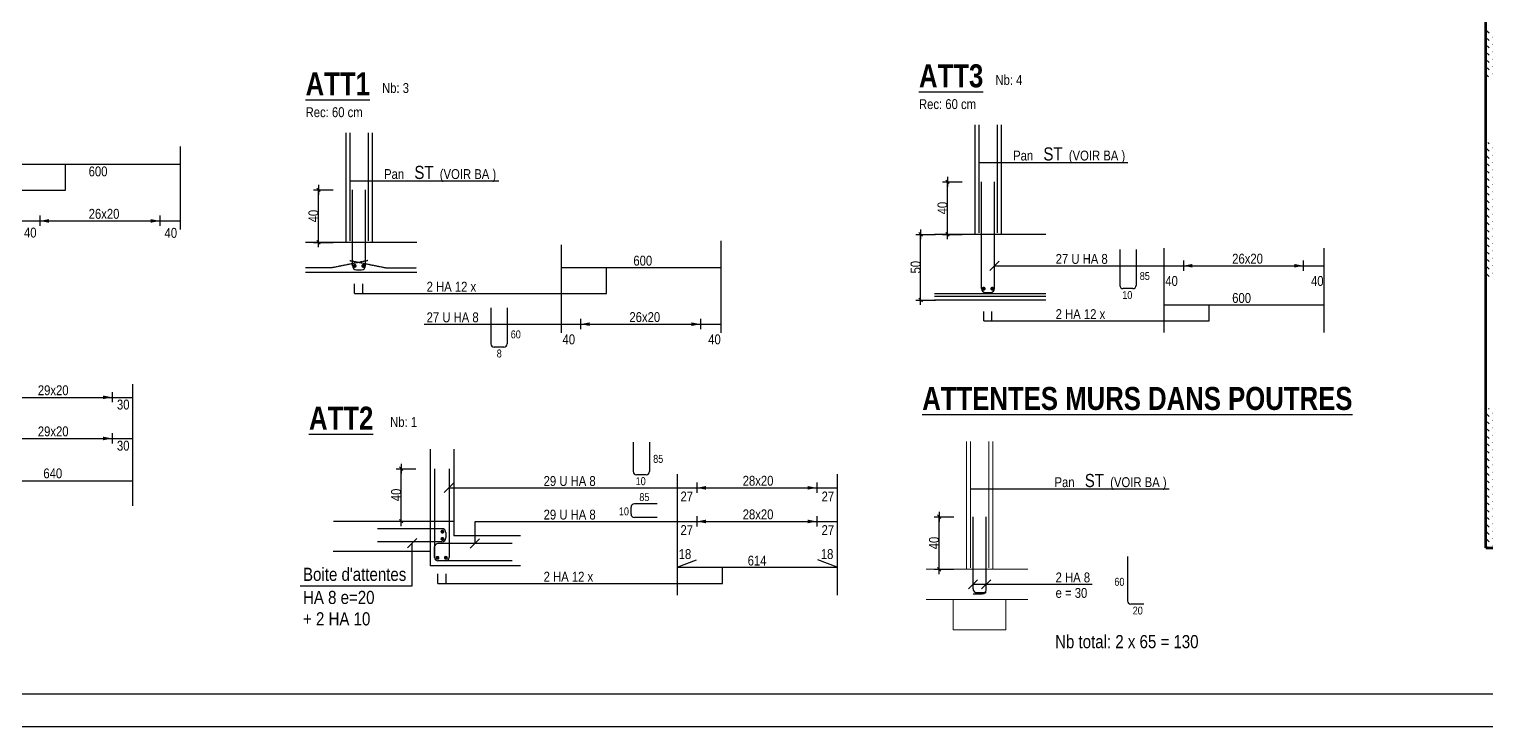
# Model space of a CAD drawing. Header units: millimetres. Extents: x 2049 to 26244, y -43633 to -34245.
# Drawn here: x 21762 to 23980, y -38390 to -37328 of the extents above; entities that cross this region are included whole.
import ezdxf
from ezdxf.enums import TextEntityAlignment as Align

# ---------------------------------------------------------------- set-up
doc = ezdxf.new("R2010")
doc.units = ezdxf.units.MM
doc.linetypes.add('CACHE2', pattern=[0.1875, 0.125, -0.0625])
doc.linetypes.add('CACHEX2', pattern=[19.05, 12.7, -6.35])
for name, color, linetype in [('01-Cad  2', 1, 'Continuous'), ('01_cote_gen', 4, 'Continuous'), ('01_linteaux', 2, 'Continuous'), ('01_murs_sup', 2, 'CACHEX2'), ('01_texte', 230, 'Continuous'), ('AA_COTES', 2, 'Continuous')]:
    doc.layers.add(name, color=color, linetype=linetype)
doc.layers.add('01_murs_coup', color=5, linetype='Continuous', lineweight=60)
doc.layers.add('01_sem', color=42, linetype='Continuous', lineweight=15)
doc.styles.add('STYLE2', font='ARIALN.TTF')
doc.styles.add('Titre', font='ariblk.ttf')
doc.dimstyles.new('JB25', dxfattribs={"dimscale": 0.1, "dimtxt": 150, "dimasz": 15, "dimexe": 0.1, "dimexo": 0.1, "dimgap": 0.09, "dimtad": 1, "dimdec": 1, "dimlfac": 0.5, "dimdsep": 46, "dimtxsty": 'STYLE2', "dimblk1": 'BOND_G', "dimblk2": 'BOND_D', "dimsah": 1, "dimcen": 1.5, "dimdle": 0.01, "dimse1": 1, "dimse2": 1, "dimclrd": 4, "dimclre": 2, "dimclrt": 6, "dimazin": 2, "dimtfac": 2.333333, "dimtdec": 1, "dimtix": 1, "dimtmove": 2, "dimatfit": 3, "dimldrblk": 'BOND_G', "dimfxl": 1, "dimtolj": 1, "dimtzin": 0, "dimarcsym": 0})

# ---------------------------------------------------------------- blocks, each defined once
blk = doc.blocks.new('BOND_G')
at = {"layer": 'AA_COTES', "color": 0}
for p, q in [((0, -5), (0, 15)), ((5, 0), (-5, 0)), ((1.8, 1.8), (-1.8, -1.8))]:
    blk.add_line(p, q, dxfattribs=at)
blk = doc.blocks.new('BOND_D')
at = {"layer": 'AA_COTES', "color": 0}
for p, q in [((5, 0), (-5, 0)), ((-1.8, -1.8), (1.8, 1.8)), ((0, 5), (0, -15))]:
    blk.add_line(p, q, dxfattribs=at)
blk = doc.blocks.new('*D9359')
at = {"layer": '01_cote_gen', "color": 4, "lineweight": -2, "ltscale": 0.5, "transparency": 16777216}
blk.add_line((23147.2, -38149), (23147.2, -38072), dxfattribs=at)
at = {"layer": 'Defpoints', "color": 0, "ltscale": 0.5, "transparency": 16777216}
for p in [(23147.2, -38070.5), (23198.8, -38070.5), (23180.9, -38150.5)]:
    blk.add_point(p, dxfattribs=at)
at = {"layer": '01_cote_gen', "color": 4, "lineweight": -2, "ltscale": 0.5, "transparency": 16777216, "xscale": 1.5, "yscale": 1.5, "zscale": 1.5}
for name, p, rotation in [('BOND_D', (23147.2, -38070.5), 90), ('BOND_G', (23147.2, -38150.5), 270)]:
    blk.add_blockref(name, p, dxfattribs=dict(at, rotation=rotation))
at = {"layer": '01_cote_gen', "color": 6, "ltscale": 0.5, "transparency": 16777216, "insert": (23139.5, -38110.5), "char_height": 15, "attachment_point": 5, "rotation": 90, "style": 'STYLE2'}
blk.add_mtext('\\A1;40', dxfattribs=at)
blk = doc.blocks.new('*D9360')
at = {"layer": '01_cote_gen', "color": 4, "lineweight": -2, "ltscale": 0.5, "transparency": 16777216}
blk.add_line((22202.2, -37651.2), (22202.2, -37574.2), dxfattribs=at)
at = {"layer": 'Defpoints', "color": 0, "ltscale": 0.5, "transparency": 16777216}
for p in [(22202.2, -37572.7), (22253.8, -37572.7), (22235.9, -37652.7)]:
    blk.add_point(p, dxfattribs=at)
at = {"layer": '01_cote_gen', "color": 4, "lineweight": -2, "ltscale": 0.5, "transparency": 16777216, "xscale": 1.5, "yscale": 1.5, "zscale": 1.5}
for name, p, rotation in [('BOND_D', (22202.2, -37572.7), 90), ('BOND_G', (22202.2, -37652.7), 270)]:
    blk.add_blockref(name, p, dxfattribs=dict(at, rotation=rotation))
at = {"layer": '01_cote_gen', "color": 6, "ltscale": 0.5, "transparency": 16777216, "insert": (22194.5, -37612.7), "char_height": 15, "attachment_point": 5, "rotation": 90, "style": 'STYLE2'}
blk.add_mtext('\\A1;40', dxfattribs=at)
blk = doc.blocks.new('*D9361')
at = {"layer": '01_cote_gen', "color": 4, "lineweight": -2, "ltscale": 0.5, "transparency": 16777216}
blk.add_line((23160, -37639), (23160, -37562), dxfattribs=at)
at = {"layer": 'Defpoints', "color": 0, "ltscale": 0.5, "transparency": 16777216}
for p in [(23160, -37560.5), (23211.7, -37560.5), (23193.8, -37640.5)]:
    blk.add_point(p, dxfattribs=at)
at = {"layer": '01_cote_gen', "color": 4, "lineweight": -2, "ltscale": 0.5, "transparency": 16777216, "xscale": 1.5, "yscale": 1.5, "zscale": 1.5}
for name, p, rotation in [('BOND_D', (23160, -37560.5), 90), ('BOND_G', (23160, -37640.5), 270)]:
    blk.add_blockref(name, p, dxfattribs=dict(at, rotation=rotation))
at = {"layer": '01_cote_gen', "color": 6, "ltscale": 0.5, "transparency": 16777216, "insert": (23152.4, -37600.5), "char_height": 15, "attachment_point": 5, "rotation": 90, "style": 'STYLE2'}
blk.add_mtext('\\A1;40', dxfattribs=at)
blk = doc.blocks.new('*D9417')
at = {"layer": '01_cote_gen', "color": 4, "lineweight": -2, "ltscale": 0.5, "transparency": 16777216}
blk.add_line((23119, -37739), (23119, -37642), dxfattribs=at)
at = {"layer": 'Defpoints', "color": 0, "ltscale": 0.5, "transparency": 16777216}
for p in [(23119, -37640.5), (23309.7, -37640.5), (23309.7, -37740.5)]:
    blk.add_point(p, dxfattribs=at)
at = {"layer": '01_cote_gen', "color": 4, "lineweight": -2, "ltscale": 0.5, "transparency": 16777216, "xscale": 1.5, "yscale": 1.5, "zscale": 1.5}
for name, p, rotation in [('BOND_D', (23119, -37640.5), 90), ('BOND_G', (23119, -37740.5), 270)]:
    blk.add_blockref(name, p, dxfattribs=dict(at, rotation=rotation))
at = {"layer": '01_cote_gen', "color": 6, "ltscale": 0.5, "transparency": 16777216, "insert": (23111.4, -37690.5), "char_height": 15, "attachment_point": 5, "rotation": 90, "style": 'STYLE2'}
blk.add_mtext('\\A1;50', dxfattribs=at)
blk = doc.blocks.new('*D9362')
at = {"layer": '01_cote_gen', "color": 4, "lineweight": -2, "transparency": 16777216}
blk.add_line((22328.1, -38075.8), (22328.1, -37998.8), dxfattribs=at)
at = {"layer": 'Defpoints', "color": 0, "transparency": 16777216}
for p in [(22328.1, -37997.3), (22379, -37997.3), (22372, -38077.3)]:
    blk.add_point(p, dxfattribs=at)
at = {"layer": '01_cote_gen', "color": 4, "lineweight": -2, "transparency": 16777216, "xscale": 1.5, "yscale": 1.5, "zscale": 1.5}
for name, p, rotation in [('BOND_D', (22328.1, -37997.3), 90), ('BOND_G', (22328.1, -38077.3), 270)]:
    blk.add_blockref(name, p, dxfattribs=dict(at, rotation=rotation))
at = {"layer": '01_cote_gen', "color": 6, "lineweight": 0, "transparency": 16777216, "insert": (22320.4, -38037.3), "char_height": 15, "attachment_point": 5, "rotation": 90, "style": 'STYLE2'}
blk.add_mtext('\\A1;40', dxfattribs=at)

msp = doc.modelspace()

# ---------------------------------------------------------------- hatches: boundary and pattern name
at = {"layer": '01_murs_sup'}
h = msp.add_hatch(dxfattribs=at)
h.set_pattern_fill('DASH', color=256, scale=2.5, angle=135)
h.set_pattern_definition([(135, (9840.627, -22999.328), (-11.2253202, 9e-16), [7.9375, -7.9375])])
h.paths.add_polyline_path([(23995.26, -37330.93), (23979.26, -37330.93), (23979.26, -37400.74), (23995.26, -37400.74)])
h.paths.add_polyline_path([(23995.26, -37500.74), (23979.26, -37500.74), (23979.26, -37705.74), (23995.26, -37705.74)])
h.paths.add_polyline_path([(23995.26, -37905.74), (23979.26, -37905.74), (23979.26, -38117.94), (24620.26, -38117.94), (24620.26, -38101.94), (24613.57, -38101.94), (24613.57, -37526.94), (24595.57, -37526.94), (24595.57, -38101.94), (23995.26, -38101.94)])

# ---------------------------------------------------------------- linework, layer by layer
at = {"layer": '01-Cad  2'}
for p, q in [((25633.84, -38340.44), (20243.84, -38340.44)), ((25683.84, -38390.44), (20243.84, -38390.44))]:
    msp.add_line(p, q, dxfattribs=at)
at = {"layer": '01_linteaux', "linetype": 'Continuous'}
for p, q in [((22243.81, -37485.86), (22243.81, -37652.73)), ((22283.81, -37485.86), (22283.81, -37652.73)), ((23201.66, -37473.59), (23201.66, -37640.46)), ((23241.66, -37473.59), (23241.66, -37640.46)), ((21748.06, -37533.63), (21991.53, -37533.63)), ((23309.67, -37640.46), (23140.16, -37640.46)), ((22351.82, -37652.73), (22182.31, -37652.73)), ((23422.45, -37663.4), (23422.45, -37718.13)), ((23447.06, -37663.4), (23447.06, -37718.13)), ((22351.82, -37698.73), (22182.31, -37698.73)), ((22571.52, -37690.85), (22815, -37690.85)), ((23442.06, -37723.13), (23427.45, -37723.13)), ((22464.6, -37752.35), (22464.6, -37807.07)), ((22489.21, -37752.35), (22489.21, -37807.07)), ((23309.67, -37740.46), (23140.16, -37740.46)), ((23489.37, -37747.58), (23732.85, -37747.58)), ((22484.21, -37812.07), (22469.6, -37812.07)), ((22372.04, -37967.69), (22372.04, -38077.32)), ((22408.04, -37967.69), (22408.04, -38099.32)), ((22681.51, -37956.81), (22681.51, -38001.53)), ((22706.12, -37956.81), (22706.12, -38001.53)), ((21675.59, -38015.59), (21919.07, -38015.59)), ((22701.12, -38006.53), (22686.51, -38006.53)), ((22678.09, -38066.54), (22678.09, -38055.93)), ((22717.82, -38050.93), (22683.09, -38050.93)), ((22225, -38077.32), (22408.04, -38077.32)), ((22372.04, -38077.32), (22372.04, -38145.32)), ((22717.82, -38071.54), (22683.09, -38071.54)), ((22509.56, -38099.32), (22408.04, -38099.32)), ((22372.04, -38123.32), (22224.7, -38123.32)), ((23434.21, -38130.96), (23434.21, -38198.54)), ((22509.56, -38145.32), (22372.04, -38145.32)), ((22748.43, -38147.43), (22777.87, -38136.08)), ((22748.43, -38147.43), (22991.91, -38147.43)), ((22991.91, -38147.43), (22962.47, -38136.08)), ((23458.83, -38203.54), (23439.21, -38203.54))]:
    msp.add_line(p, q, dxfattribs=at)
at = {"layer": '01_linteaux', "linetype": 'CACHE2', "ltscale": 5}
for p, q in [((22249.81, -37485.86), (22249.81, -37650.6)), ((22277.81, -37485.86), (22277.81, -37650.6)), ((23207.66, -37473.59), (23207.66, -37638.33)), ((23235.66, -37473.59), (23235.66, -37638.33)), ((22277.52, -37680.42), (22221.48, -37691.62)), ((22250.11, -37680.42), (22306.14, -37691.62)), ((22221.48, -37691.62), (22182.31, -37691.62)), ((22306.14, -37691.62), (22351.58, -37691.62)), ((23140.16, -37730.46), (23309.67, -37730.46)), ((23140.16, -37734.46), (23309.67, -37734.46))]:
    msp.add_line(p, q, dxfattribs=at)
at = {"layer": '01_linteaux', "linetype": 'Continuous'}
for centre, start, end in [((23427.45, -37718.13), 180, 270), ((23442.06, -37718.13), 270, 0), ((22469.6, -37807.07), 180, 270), ((22484.21, -37807.07), 270, 0), ((22686.51, -38001.53), 180, 270), ((22701.12, -38001.53), 270, 0), ((22683.09, -38055.93), 90, 180), ((22683.09, -38066.54), 180, 270), ((23439.21, -38198.54), 180, 270)]:
    msp.add_arc(centre, 5, start, end, dxfattribs=at)
at = {"layer": '01_murs_coup'}
for q in [(23979.74, -37191.04), (25363.26, -38118.04), (25363.26, -38118.04)]:
    msp.add_line((23979.74, -38118.04), q, dxfattribs=at)
at = {"layer": '01_sem', "color": 2, "lineweight": 0, "ltscale": 7}
for p, q in [((23188.79, -37955.82), (23188.79, -38150.49)), ((23228.79, -37955.82), (23228.79, -38150.49)), ((23282.05, -38150.49), (23127.29, -38150.49)), ((23248.79, -38196.49), (23127.29, -38196.49)), ((23168.79, -38242.04), (23168.79, -38196.49)), ((23282.05, -38196.49), (23248.79, -38196.49)), ((23248.79, -38242.04), (23248.79, -38196.49)), ((23168.79, -38242.64), (23168.79, -38242.04)), ((23208.79, -38242.64), (23168.79, -38242.64)), ((23168.79, -38242.64), (23248.79, -38242.64)), ((23248.79, -38242.64), (23248.79, -38242.04))]:
    msp.add_line(p, q, dxfattribs=at)
at = {"layer": '01_sem', "color": 2, "linetype": 'CACHE2', "lineweight": 0, "ltscale": 5}
for p, q in [((23194.79, -37955.82), (23194.79, -38148.35)), ((23222.79, -37955.82), (23222.79, -38148.35))]:
    msp.add_line(p, q, dxfattribs=at)
at = {"layer": '01_texte', "ltscale": 30}
for p, q in [((21991.53, -37506.79), (21991.53, -37633.15)), ((21817.06, -37573.44), (21817.06, -37533.63)), ((21991.53, -37533.63), (21991.53, -37633.15)), ((21491.81, -37573.44), (21817.06, -37573.44)), ((22253.81, -37688.27), (22253.81, -37572.73)), ((22273.81, -37688.27), (22273.81, -37572.73)), ((23211.66, -37722.93), (23211.66, -37560.46)), ((23231.66, -37722.93), (23231.66, -37560.46)), ((21539.4, -37620.05), (21991.53, -37620.05)), ((21777.77, -37611.99), (21777.77, -37627.63)), ((21960.44, -37611.99), (21960.44, -37627.63)), ((22571.52, -37656.19), (22571.52, -37790.37)), ((22815, -37650.43), (22815, -37790.37)), ((23489.37, -37661.64), (23489.37, -37789.84)), ((23732.85, -37661.64), (23732.85, -37789.84)), ((23224.59, -37695.39), (23238.73, -37681.25)), ((23519.09, -37680.26), (23519.09, -37695.9)), ((23701.76, -37680.26), (23701.76, -37695.9)), ((22259.81, -37694.27), (22267.81, -37694.27)), ((22571.52, -37690.85), (22571.52, -37790.37)), ((22640.53, -37730.66), (22640.53, -37690.85)), ((22815, -37690.85), (22815, -37790.37)), ((23231.66, -37688.32), (23732.85, -37688.32)), ((22257.2, -37730.66), (22640.53, -37730.66)), ((23217.66, -37728.93), (23225.66, -37728.93)), ((23489.37, -37747.58), (23489.37, -37789.84)), ((23558.38, -37772.39), (23558.38, -37747.58)), ((23732.85, -37747.58), (23732.85, -37789.84)), ((22601.23, -37769.21), (22601.23, -37784.85)), ((22783.91, -37769.21), (22783.91, -37784.85)), ((23215.05, -37772.39), (23558.38, -37772.39)), ((22362.86, -37777.27), (22815, -37777.27)), ((21887.98, -37880.6), (21887.98, -37896.24)), ((21919.07, -37868.83), (21919.07, -38053.77)), ((21449.05, -37888.66), (21919.07, -37888.66)), ((21919.07, -37894.25), (21919.07, -38053.77)), ((21449.05, -37951.29), (21919.07, -37951.29)), ((21887.98, -37943.23), (21887.98, -37958.87)), ((22379.04, -37997.32), (22379.04, -38132.38)), ((22401.04, -37997.32), (22401.04, -38132.38)), ((22393.57, -38033.57), (22407.71, -38019.43)), ((22748.43, -38005.72), (22748.43, -38189.69)), ((22778.14, -38018.44), (22778.14, -38034.08)), ((22960.82, -38018.44), (22960.82, -38034.08)), ((22991.91, -38005.72), (22991.91, -38189.69)), ((22400.64, -38026.5), (22991.91, -38026.5)), ((22440.54, -38077.68), (22991.91, -38077.68)), ((22440.54, -38111.38), (22440.54, -38077.68)), ((22778.14, -38069.62), (22778.14, -38085.26)), ((22960.82, -38069.62), (22960.82, -38085.26)), ((23198.79, -38180.06), (23198.79, -38070.49)), ((23218.79, -38182.06), (23218.79, -38070.49)), ((22390.04, -38088.66), (22292.04, -38088.66)), ((22390.04, -38108.66), (22292.04, -38108.66)), ((22396.04, -38094.66), (22396.04, -38102.66)), ((22433.07, -38118.45), (22447.21, -38104.3)), ((22379.04, -38132.38), (22379.04, -38116.38)), ((22497.04, -38111.38), (22384.04, -38111.38)), ((22497.04, -38137.38), (22384.04, -38137.38)), ((22396.04, -38137.38), (22384.04, -38137.38)), ((22748.43, -38147.43), (22748.43, -38189.69)), ((22817.44, -38172.25), (22817.44, -38147.43)), ((22991.91, -38147.43), (22991.91, -38189.69)), ((22384.03, -38172.25), (22817.44, -38172.25)), ((23191.72, -38180.45), (23205.86, -38166.31)), ((23198.79, -38173.38), (23380.47, -38173.38)), ((23211.72, -38180.45), (23225.86, -38166.31)), ((23198.79, -38188.06), (23212.79, -38188.06)), ((23204.79, -38186.06), (23218.79, -38186.06))]:
    msp.add_line(p, q, dxfattribs=at)
at = {"layer": '01_texte'}
for p, q in [((23434.44, -37531.39), (23209.34, -37531.39)), ((22476.59, -37559.58), (22251.49, -37559.58)), ((22257.2, -37730.66), (22257.2, -37716.08)), ((22269.83, -37730.66), (22269.83, -37716.08)), ((23215.05, -37772.39), (23215.05, -37757.81)), ((23227.68, -37772.39), (23227.68, -37757.81)), ((23497.47, -38028.72), (23194.79, -38028.72)), ((22337.77, -38117.73), (22351.91, -38103.59)), ((22344.84, -38175.63), (22344.84, -38110.66)), ((22384.03, -38172.25), (22384.03, -38157.66)), ((22396.66, -38172.25), (22396.66, -38157.66)), ((22174.42, -38175.63), (22344.84, -38175.63))]:
    msp.add_line(p, q, dxfattribs=at)
at = {"layer": '01_texte', "ltscale": 30, "const_width": 3, "flags": 128}
for points in [[(22258.75, -37688.56, 1), (22255.75, -37688.56, 1)], [(22268.88, -37688.56, -1), (22271.88, -37688.56, -1)], [(23216.6, -37723.23, 1), (23213.6, -37723.23, 1)], [(23226.73, -37723.23, -1), (23229.73, -37723.23, -1)], [(22389.4, -38093.18, -1), (22392.4, -38093.18, -1)], [(22389.4, -38104.26, -1), (22392.4, -38104.26, -1)], [(22381.91, -38133, -1), (22384.91, -38133, -1)], [(22394.62, -38133, -1), (22397.62, -38133, -1)]]:
    msp.add_lwpolyline(points, format="xyb", close=True, dxfattribs=at)
at = {"layer": '01_texte', "ltscale": 30}
for centre, radius, start, end in [((22259.81, -37688.27), 6, 180, 270), ((22267.81, -37688.27), 6, 270, 0), ((23217.66, -37722.93), 6, 180, 270), ((23225.66, -37722.93), 6, 270, 0), ((22390.04, -38094.66), 6, 0, 90), ((22390.04, -38102.66), 6, 270, 0), ((22384.04, -38116.38), 5, 90, 180), ((22384.04, -38132.38), 5, 180, 270), ((22384.04, -38132.38), 5, 180, 270), ((22396.04, -38132.38), 5, 270, 0), ((23204.79, -38180.06), 6, 180, 270), ((23212.79, -38182.06), 6, 270, 0)]:
    msp.add_arc(centre, radius, start, end, dxfattribs=at)
for points in [[(21777.77, -37620.05), (21791.59, -37617.29), (21791.59, -37620.05)], [(21777.77, -37620.05), (21791.59, -37622.8), (21791.59, -37620.05)], [(21960.44, -37620.05), (21946.62, -37617.29), (21946.62, -37620.05)], [(21960.44, -37620.05), (21946.62, -37622.8), (21946.62, -37620.05)], [(23519.09, -37688.32), (23532.91, -37685.56), (23532.91, -37688.32)], [(23701.76, -37688.32), (23687.94, -37685.56), (23687.94, -37688.32)], [(23519.09, -37688.32), (23532.91, -37691.07), (23532.91, -37688.32)], [(23701.76, -37688.32), (23687.94, -37691.07), (23687.94, -37688.32)], [(22601.23, -37777.27), (22615.06, -37774.51), (22615.06, -37777.27)], [(22783.91, -37777.27), (22770.09, -37774.51), (22770.09, -37777.27)], [(22601.23, -37777.27), (22615.06, -37780.02), (22615.06, -37777.27)], [(22783.91, -37777.27), (22770.09, -37780.02), (22770.09, -37777.27)], [(21887.98, -37888.66), (21874.15, -37885.9), (21874.15, -37888.66)], [(21887.98, -37888.66), (21874.15, -37891.41), (21874.15, -37888.66)], [(21887.98, -37951.29), (21874.15, -37948.53), (21874.15, -37951.29)], [(21887.98, -37951.29), (21874.15, -37954.04), (21874.15, -37951.29)], [(22778.14, -38026.5), (22791.97, -38023.74), (22791.97, -38026.5)], [(22778.14, -38026.5), (22791.97, -38029.25), (22791.97, -38026.5)], [(22960.82, -38026.5), (22947, -38023.74), (22947, -38026.5)], [(22960.82, -38026.5), (22947, -38029.25), (22947, -38026.5)], [(22778.14, -38077.68), (22791.97, -38074.92), (22791.97, -38077.68)], [(22778.14, -38077.68), (22791.97, -38080.43), (22791.97, -38077.68)], [(22960.82, -38077.68), (22947, -38074.92), (22947, -38077.68)], [(22960.82, -38077.68), (22947, -38080.43), (22947, -38077.68)]]:
    msp.add_solid(points, dxfattribs=at)

# ---------------------------------------------------------------- texts
at = {"layer": '01_texte', "style": 'Titre', "width": 0.7}
for s, p in [('%%UATT1', (22182.52, -37439.35)), ('%%UATT3', (23116.53, -37427.08)), ('%%UATTENTES MURS DANS POUTRES', (23121.49, -37918.34)), ('%%UATT2', (22187.68, -37948.32))]:
    msp.add_text(s, height=35, dxfattribs=at).set_placement(p, align=Align.BOTTOM_LEFT)
at = {"layer": '01_texte', "style": 'STYLE2'}
for s, height, p in [('Nb: 4', 15, (23232.93, -37412.83)), ('Nb: 3', 15, (22298.92, -37425.11)), ('Rec: 60 cm', 15, (23116.53, -37449.68)), ('Rec: 60 cm', 15, (22182.52, -37461.95)), ('ST ', 20, (23305.94, -37528)), (' Pan  ', 15, (23255.09, -37528)), ('(VOIR BA )', 15, (23344.66, -37528)), ('600', 15, (21852.15, -37552.17)), (' Pan  ', 15, (22297.24, -37556.19)), ('ST ', 20, (22348.09, -37556.19)), ('(VOIR BA )', 15, (22386.81, -37556.19)), ('26x20', 15, (21852.15, -37616.75)), ('40', 15, (21753.72, -37645.25)), ('40', 15, (21967.71, -37645.7)), ('600', 15, (22681.63, -37688.09)), ('27 U HA 8', 15, (23324.65, -37685.36)), ('26x20', 15, (23593.47, -37685.02)), ('85', 12, (23452.75, -37709.88)), ('40', 15, (23491.59, -37718.97)), ('40', 15, (23713.45, -37718.97)), ('2 HA 12 x', 15, (22366.8, -37727.71)), ('10', 12, (23426.09, -37738.92)), ('600', 15, (23593.47, -37744.87)), ('27 U HA 8', 15, (22366.8, -37774.31)), ('26x20', 15, (22675.61, -37773.97)), ('2 HA 12 x', 15, (23324.65, -37769.44)), ('60', 12, (22494.9, -37798.83)), ('40', 15, (22573.74, -37807.92)), ('40', 15, (22795.6, -37807.92)), ('8', 12, (22473.55, -37827.87)), ('29x20', 15, (21774.79, -37885.36)), ('30', 15, (21895.25, -37907.15)), ('Nb: 1', 15, (22311.23, -37933.73)), ('29x20', 15, (21774.79, -37947.99)), ('30', 15, (21895.25, -37969.78)), ('640', 15, (21783.2, -38011.99)), ('85', 12, (22711.81, -37988.32)), ('29 U HA 8', 15, (22544.95, -38023.54)), ('10', 12, (22685.15, -38022.33)), ('28x20', 15, (22848.09, -38023.2)), (' Pan  ', 15, (23318.12, -38025.34)), ('ST ', 20, (23368.97, -38025.34)), ('(VOIR BA )', 15, (23407.69, -38025.34)), ('85', 12, (22690.73, -38046.59)), ('27', 15, (22753.35, -38047.15)), ('27', 15, (22968.23, -38047.15)), ('29 U HA 8', 15, (22544.95, -38074.72)), ('10', 12, (22659.61, -38068.34)), ('28x20', 15, (22848.09, -38074.38)), ('27', 15, (22753.35, -38098.33)), ('27', 15, (22968.23, -38098.33)), ('18', 15, (22750.65, -38134.83)), ('614', 15, (22855.69, -38144.73)), ('18', 15, (22967.03, -38134.83)), ("Boite d'attentes", 20, (22178.58, -38168.16)), ('2 HA 12 x', 15, (22544.95, -38169.29)), ('2 HA 8', 15, (23324.56, -38170.42)), ('60', 12, (23414.09, -38175.6)), ('HA 8 e=20', 20, (22178.58, -38203.32)), ('e = 30', 15, (23324.56, -38193.96)), ('+ 2 HA 10', 20, (22178.58, -38235.93)), ('20', 12, (23441.99, -38219.34)), ('Nb total: 2 x 65 = 130', 20, (23323.78, -38270.65))]:
    msp.add_text(s, height=height, dxfattribs=at).set_placement(p)

# ---------------------------------------------------------------- dimensions: what is measured, and where the dimension line sits
at = {"layer": '01_cote_gen', "ltscale": 0.5}
for base, p1, p2, picture, middle in [((23160.04, -37560.46), (23193.77, -37640.46), (23211.66, -37560.46), '*D9361', (23152.37, -37600.46)), ((22202.19, -37572.73), (22235.92, -37652.73), (22253.81, -37572.73), '*D9360', (22194.52, -37612.73)), ((23119.04, -37640.46), (23309.67, -37740.46), (23309.67, -37640.46), '*D9417', (23111.37, -37690.46)), ((23147.17, -38070.49), (23180.9, -38150.49), (23198.79, -38070.49), '*D9359', (23139.5, -38110.49))]:
    dim = msp.add_linear_dim(base=base, p1=p1, p2=p2, angle=90, dimstyle='JB25', dxfattribs=at)
    dim.commit()
    dim.dimension.update_dxf_attribs({"geometry": picture, "text_midpoint": middle})
at = {"layer": '01_cote_gen', "lineweight": 0}
dim = msp.add_linear_dim(base=(22328.1, -37997.32), p1=(22372.04, -38077.32), p2=(22379.04, -37997.32), angle=90, dimstyle='JB25', dxfattribs=at)
dim.commit()
dim.dimension.update_dxf_attribs({"geometry": '*D9362', "text_midpoint": (22320.43, -38037.32)})

doc.saveas('drawing.dxf')
